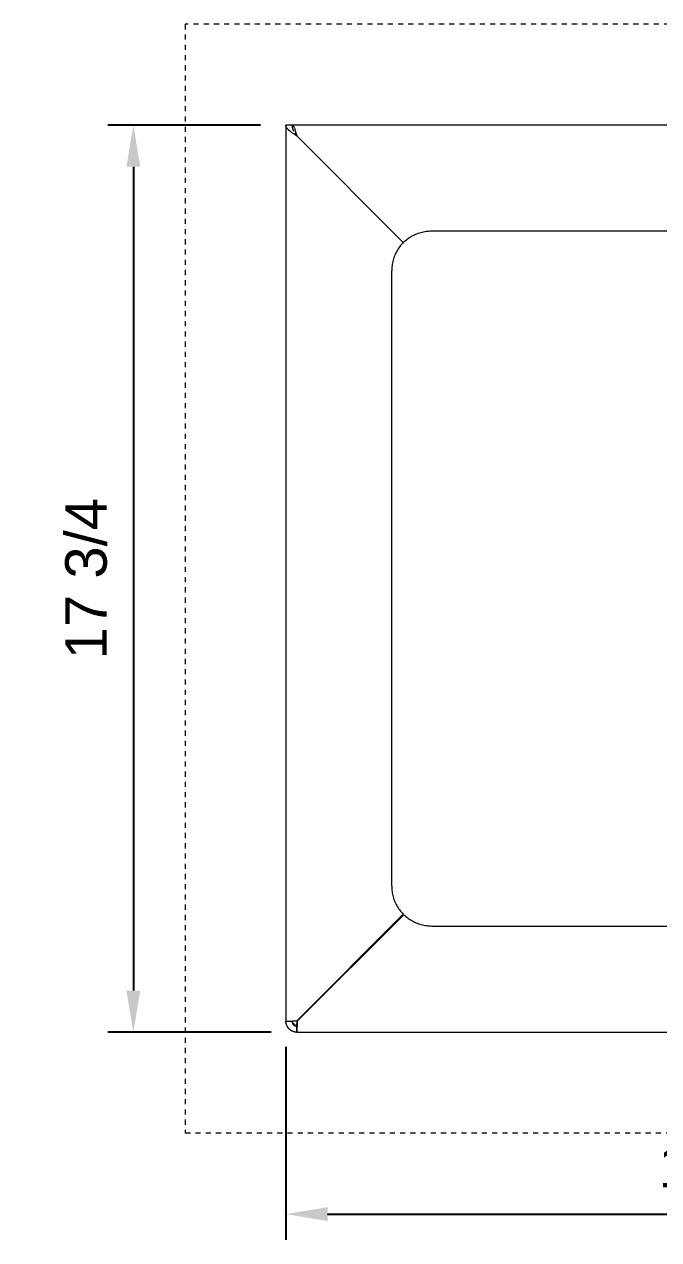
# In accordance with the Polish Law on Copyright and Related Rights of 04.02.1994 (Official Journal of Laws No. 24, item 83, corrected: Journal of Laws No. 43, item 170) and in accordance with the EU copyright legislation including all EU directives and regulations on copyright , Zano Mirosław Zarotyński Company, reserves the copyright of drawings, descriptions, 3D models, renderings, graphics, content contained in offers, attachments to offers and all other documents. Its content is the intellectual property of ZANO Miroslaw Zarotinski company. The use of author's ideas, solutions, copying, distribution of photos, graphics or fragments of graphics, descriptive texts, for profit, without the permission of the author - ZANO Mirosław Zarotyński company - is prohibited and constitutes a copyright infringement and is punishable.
# Model space of a CAD drawing. Header units: inches. Extents: x 1.4 to 100.8, y 1 to 65.9.
# Drawn here: x 1.41 to 13.82, y 0.99 to 24.74 of the extents above; entities that cross this region are included whole.
import ezdxf

# ---------------------------------------------------------------- set-up
doc = ezdxf.new("R2010")
doc.units = ezdxf.units.IN
doc.linetypes.add('HIDDEN', pattern=[1.905, 1.27, -0.635])
for name, color, linetype, lineweight in [('ZANO_R', 7, 'Continuous', 0), ('ZANO_R_przerywana', 250, 'HIDDEN', 0), ('ZANO_W', 1, 'Continuous', 0)]:
    doc.layers.add(name, color=color, linetype=linetype, lineweight=lineweight)
doc.styles.get("Standard").update_dxf_attribs({"font": 'arial.ttf'})
doc.dimstyles.new('amerykanie', dxfattribs={"dimtxt": 50, "dimasz": 50, "dimexe": 0.5, "dimexo": 0.5, "dimgap": 1, "dimtad": 1, "dimdec": 0, "dimzin": 0, "dimlunit": 5, "dimtxsty": 'Standard', "dimcen": 0.09, "dimclrd": 1, "dimclre": 1, "dimclrt": 1, "dimazin": 0, "dimtfac": 1, "dimtdec": 0, "dimtmove": 0, "dimatfit": 3, "dimfxl": 1, "dimtzin": 0, "dimarcsym": 1})

# ---------------------------------------------------------------- blocks, each defined once
blk = doc.blocks.new('*D358')
at = {"layer": 'ZANO_W', "color": 1, "lineweight": -2}
for p, q in [((6.028, 22.768), (3.045, 22.768)), ((3.545, 21.955), (3.545, 5.858)), ((6.241, 5.045), (3.045, 5.045))]:
    blk.add_line(p, q, dxfattribs=at)
at = {"layer": 'ZANO_W', "color": 1}
for points in [[(3.68, 21.955), (3.409, 21.955), (3.545, 22.768)], [(3.409, 5.858), (3.68, 5.858), (3.545, 5.045)]]:
    blk.add_solid(points, dxfattribs=at)
at = {"layer": 'ZANO_W', "color": 1, "insert": (2.624, 13.906), "char_height": 0.8125, "attachment_point": 5, "rotation": 90}
blk.add_mtext('17 3/4', dxfattribs=at)
blk = doc.blocks.new('*D359')
at = {"layer": 'ZANO_W', "color": 1, "lineweight": -2}
for p, q in [((6.528, 4.758), (6.528, 0.991)), ((24.251, 4.758), (24.251, 0.991)), ((7.341, 1.491), (23.438, 1.491))]:
    blk.add_line(p, q, dxfattribs=at)
at = {"layer": 'ZANO_W', "color": 1}
for points in [[(7.341, 1.626), (7.341, 1.355), (6.528, 1.491)], [(23.438, 1.355), (23.438, 1.626), (24.251, 1.491)]]:
    blk.add_solid(points, dxfattribs=at)
at = {"layer": 'ZANO_W', "color": 1, "insert": (15.39, 2.411), "char_height": 0.8125, "attachment_point": 5}
blk.add_mtext('17 3/4', dxfattribs=at)

msp = doc.modelspace()

# ---------------------------------------------------------------- linework, layer by layer
at = {"layer": 'ZANO_R'}
for p, q in [((6.64649, 22.76762), (6.52834, 22.76762)), ((6.52844, 22.76434), (6.52834, 22.76762)), ((6.64649, 22.76762), (6.52834, 22.76762)), ((6.52844, 22.76434), (6.52834, 22.76762)), ((6.52834, 22.76594), (6.52834, 5.25802)), ((6.52834, 22.76594), (6.52834, 5.25802)), ((6.52866, 22.76107), (6.52844, 22.76434)), ((6.52866, 22.76107), (6.52844, 22.76434)), ((6.52898, 22.75781), (6.52866, 22.76107)), ((6.52898, 22.75781), (6.52866, 22.76107)), ((6.52941, 22.75456), (6.52898, 22.75781)), ((6.52941, 22.75456), (6.52898, 22.75781)), ((6.52994, 22.75132), (6.52941, 22.75456)), ((6.52994, 22.75132), (6.52941, 22.75456)), ((6.53058, 22.74811), (6.52994, 22.75132)), ((6.53058, 22.74811), (6.52994, 22.75132)), ((6.53132, 22.74492), (6.53058, 22.74811)), ((6.53132, 22.74492), (6.53058, 22.74811)), ((6.53217, 22.74175), (6.53132, 22.74492)), ((6.53217, 22.74175), (6.53132, 22.74492)), ((6.53312, 22.73862), (6.53217, 22.74175)), ((6.53312, 22.73862), (6.53217, 22.74175)), ((6.53418, 22.73551), (6.53312, 22.73862)), ((6.53418, 22.73551), (6.53312, 22.73862)), ((6.53534, 22.73245), (6.53418, 22.73551)), ((6.53534, 22.73245), (6.53418, 22.73551)), ((6.53659, 22.72942), (6.53534, 22.73245)), ((6.53659, 22.72942), (6.53534, 22.73245)), ((6.53795, 22.72644), (6.53659, 22.72942)), ((6.53795, 22.72644), (6.53659, 22.72942)), ((6.5394, 22.7235), (6.53795, 22.72644)), ((6.5394, 22.7235), (6.53795, 22.72644)), ((6.54095, 22.72061), (6.5394, 22.7235)), ((6.54095, 22.72061), (6.5394, 22.7235)), ((6.54259, 22.71777), (6.54095, 22.72061)), ((6.54259, 22.71777), (6.54095, 22.72061)), ((6.54453, 22.71445), (6.54259, 22.71777)), ((6.54453, 22.71445), (6.54259, 22.71777)), ((6.54853, 22.70834), (6.54453, 22.71445)), ((6.54853, 22.70834), (6.54453, 22.71445)), ((6.55272, 22.70237), (6.54853, 22.70834)), ((6.55272, 22.70237), (6.54853, 22.70834)), ((6.55709, 22.69653), (6.55272, 22.70237)), ((6.55709, 22.69653), (6.55272, 22.70237)), ((6.56165, 22.69082), (6.55709, 22.69653)), ((6.56165, 22.69082), (6.55709, 22.69653)), ((6.56638, 22.68527), (6.56165, 22.69082)), ((6.56638, 22.68527), (6.56165, 22.69082)), ((6.57129, 22.67986), (6.56638, 22.68527)), ((6.57129, 22.67986), (6.56638, 22.68527)), ((6.57636, 22.67461), (6.57129, 22.67986)), ((6.57636, 22.67461), (6.57129, 22.67986)), ((6.58159, 22.66953), (6.57636, 22.67461)), ((6.58159, 22.66953), (6.57636, 22.67461)), ((6.58698, 22.6646), (6.58159, 22.66953)), ((6.58698, 22.6646), (6.58159, 22.66953)), ((6.59063, 22.66128), (6.58698, 22.66461)), ((6.59063, 22.66128), (6.58698, 22.66461)), ((6.62285, 22.6347), (6.59063, 22.66128)), ((6.62285, 22.6347), (6.59063, 22.66128)), ((6.63844, 22.62308), (6.62285, 22.6347)), ((6.63844, 22.62308), (6.62285, 22.6347)), ((6.64773, 22.61642), (6.63844, 22.62308)), ((6.64773, 22.61642), (6.63844, 22.62308)), ((6.64649, 22.76762), (6.64679, 22.76761)), ((6.64649, 22.76762), (6.64687, 22.75935)), ((6.64649, 22.76762), (6.64679, 22.76761)), ((6.64649, 22.76762), (6.64687, 22.75935)), ((6.64679, 22.76761), (6.64709, 22.76761)), ((6.64679, 22.76761), (6.64709, 22.76761)), ((6.64687, 22.75935), (6.64752, 22.7511)), ((6.64687, 22.75935), (6.64752, 22.7511)), ((6.64709, 22.76761), (6.64738, 22.76759)), ((6.64709, 22.76761), (6.64738, 22.76759)), ((24.03794, 22.76762), (6.64723, 22.76762)), ((24.03794, 22.76762), (6.64723, 22.76762)), ((6.64738, 22.76759), (6.64768, 22.76757)), ((6.64738, 22.76759), (6.64768, 22.76757)), ((6.64752, 22.7511), (6.64845, 22.74287)), ((6.64752, 22.7511), (6.64845, 22.74287)), ((6.64768, 22.76757), (6.64828, 22.76752)), ((6.64768, 22.76757), (6.64828, 22.76752)), ((6.65962, 22.60812), (6.64773, 22.61642)), ((6.65962, 22.60812), (6.64773, 22.61642)), ((6.64828, 22.76752), (6.64887, 22.76745)), ((6.64828, 22.76752), (6.64887, 22.76745)), ((6.64845, 22.74287), (6.64965, 22.73468)), ((6.64845, 22.74287), (6.64965, 22.73468)), ((6.64887, 22.76745), (6.64946, 22.76736)), ((6.64887, 22.76745), (6.64946, 22.76736)), ((6.64946, 22.76736), (6.65005, 22.76724)), ((6.64946, 22.76736), (6.65005, 22.76724)), ((6.64965, 22.73468), (6.65112, 22.72654)), ((6.64965, 22.73468), (6.65112, 22.72654)), ((6.65005, 22.76724), (6.65064, 22.76711)), ((6.65005, 22.76724), (6.65064, 22.76711)), ((6.65064, 22.76711), (6.65121, 22.76696)), ((6.65064, 22.76711), (6.65121, 22.76696)), ((6.65112, 22.72654), (6.65286, 22.71845)), ((6.65112, 22.72654), (6.65286, 22.71845)), ((6.65121, 22.76696), (6.65156, 22.76686)), ((6.65121, 22.76696), (6.65156, 22.76686)), ((6.65156, 22.76686), (6.65191, 22.76675)), ((6.65156, 22.76686), (6.65191, 22.76675)), ((6.65191, 22.76675), (6.65225, 22.76664)), ((6.65191, 22.76675), (6.65225, 22.76664)), ((6.65225, 22.76664), (6.6526, 22.76652)), ((6.65225, 22.76664), (6.6526, 22.76652)), ((6.6526, 22.76652), (6.65328, 22.76626)), ((6.6526, 22.76652), (6.65328, 22.76626)), ((6.65286, 22.71845), (6.65487, 22.71042)), ((6.65286, 22.71845), (6.65487, 22.71042)), ((6.65328, 22.76626), (6.65395, 22.76598)), ((6.65328, 22.76626), (6.65395, 22.76598)), ((6.65395, 22.76598), (6.65461, 22.76568)), ((6.65395, 22.76598), (6.65461, 22.76568)), ((6.65461, 22.76568), (6.65526, 22.76536)), ((6.65461, 22.76568), (6.65526, 22.76536)), ((6.65487, 22.71042), (6.65715, 22.70246)), ((6.65487, 22.71042), (6.65715, 22.70246)), ((6.65526, 22.76536), (6.6559, 22.76502)), ((6.65526, 22.76536), (6.6559, 22.76502)), ((6.6559, 22.76502), (6.65653, 22.76466)), ((6.6559, 22.76502), (6.65653, 22.76466)), ((6.65653, 22.76466), (6.65716, 22.76428)), ((6.65653, 22.76466), (6.65716, 22.76428)), ((6.65715, 22.70246), (6.65968, 22.69458)), ((6.65715, 22.70246), (6.65968, 22.69458)), ((6.65716, 22.76428), (6.65777, 22.76389)), ((6.65716, 22.76428), (6.65777, 22.76389)), ((6.65777, 22.76389), (6.65838, 22.76348)), ((6.65777, 22.76389), (6.65838, 22.76348)), ((6.65838, 22.76348), (6.65897, 22.76306)), ((6.65838, 22.76348), (6.65897, 22.76306)), ((6.65897, 22.76306), (6.65956, 22.76262)), ((6.65897, 22.76306), (6.65956, 22.76262)), ((6.65956, 22.76262), (6.66013, 22.76217)), ((6.65956, 22.76262), (6.66013, 22.76217)), ((6.69952, 22.58153), (6.65962, 22.60812)), ((6.69952, 22.58153), (6.65962, 22.60812)), ((6.65968, 22.69458), (6.66248, 22.68679)), ((6.65968, 22.69458), (6.66248, 22.68679)), ((6.66013, 22.76217), (6.6607, 22.76171)), ((6.66013, 22.76217), (6.6607, 22.76171)), ((6.6607, 22.76171), (6.66126, 22.76124)), ((6.6607, 22.76171), (6.66126, 22.76124)), ((6.66126, 22.76124), (6.66197, 22.76062)), ((6.66126, 22.76124), (6.66197, 22.76062)), ((6.66197, 22.76062), (6.66266, 22.75998)), ((6.66197, 22.76062), (6.66266, 22.75998)), ((6.66248, 22.68679), (6.66553, 22.6791)), ((6.66248, 22.68679), (6.66553, 22.6791)), ((6.66266, 22.75998), (6.66335, 22.75933)), ((6.66266, 22.75998), (6.66335, 22.75933)), ((6.66335, 22.75933), (6.66401, 22.75866)), ((6.66335, 22.75933), (6.66401, 22.75866)), ((6.66401, 22.75866), (6.66467, 22.75798)), ((6.66401, 22.75866), (6.66467, 22.75798)), ((6.66467, 22.75798), (6.66531, 22.75729)), ((6.66467, 22.75798), (6.66531, 22.75729)), ((6.66531, 22.75729), (6.66657, 22.75588)), ((6.66531, 22.75729), (6.66657, 22.75588)), ((6.66553, 22.6791), (6.66884, 22.67151)), ((6.66553, 22.6791), (6.66884, 22.67151)), ((6.66657, 22.75588), (6.66797, 22.75421)), ((6.66657, 22.75588), (6.66797, 22.75421)), ((6.66797, 22.75421), (6.66932, 22.75249)), ((6.66797, 22.75421), (6.66932, 22.75249)), ((6.66884, 22.67151), (6.6724, 22.66404)), ((6.66884, 22.67151), (6.6724, 22.66404)), ((6.66932, 22.75249), (6.67062, 22.75074)), ((6.66932, 22.75249), (6.67062, 22.75074)), ((6.67062, 22.75074), (6.67189, 22.74895)), ((6.67062, 22.75074), (6.67189, 22.74895)), ((6.67189, 22.74895), (6.67328, 22.74688)), ((6.67189, 22.74895), (6.67328, 22.74688)), ((6.6724, 22.66404), (6.6762, 22.65669)), ((6.6724, 22.66404), (6.6762, 22.65669)), ((6.67328, 22.74688), (6.67463, 22.74477)), ((6.67328, 22.74688), (6.67463, 22.74477)), ((6.67463, 22.74477), (6.67721, 22.74049)), ((6.67463, 22.74477), (6.67721, 22.74049)), ((6.6762, 22.65669), (6.68025, 22.64947)), ((6.6762, 22.65669), (6.68025, 22.64947)), ((6.67721, 22.74049), (6.68008, 22.73532)), ((6.67721, 22.74049), (6.68008, 22.73532)), ((6.68008, 22.73532), (6.6828, 22.73006)), ((6.68008, 22.73532), (6.6828, 22.73006)), ((6.6828, 22.73006), (6.68538, 22.72473)), ((6.6828, 22.73006), (6.68538, 22.72473)), ((6.68538, 22.72473), (6.68784, 22.71934)), ((6.68538, 22.72473), (6.68784, 22.71934)), ((6.68784, 22.71934), (6.69082, 22.71245)), ((6.68784, 22.71934), (6.69082, 22.71245)), ((6.69082, 22.71245), (6.69368, 22.7055)), ((6.69082, 22.71245), (6.69368, 22.7055)), ((6.69368, 22.7055), (6.69906, 22.69147)), ((6.69368, 22.7055), (6.69906, 22.69147)), ((6.69906, 22.69147), (6.70515, 22.67431)), ((6.69906, 22.69147), (6.70515, 22.67431)), ((6.71495, 22.57158), (6.69952, 22.58153)), ((6.71495, 22.57158), (6.69952, 22.58153)), ((6.74101, 22.55495), (6.70375, 22.6098)), ((6.74101, 22.55495), (6.70375, 22.6098)), ((6.70515, 22.67431), (6.71088, 22.65703)), ((6.70515, 22.67431), (6.71088, 22.65703)), ((6.71088, 22.65703), (6.72388, 22.61468)), ((6.71088, 22.65703), (6.72388, 22.61468)), ((6.73057, 22.56159), (6.71495, 22.57158)), ((6.73057, 22.56159), (6.71495, 22.57158)), ((6.72388, 22.61468), (6.74101, 22.55495)), ((6.72388, 22.61468), (6.74101, 22.55495)), ((6.74101, 22.55495), (6.73057, 22.56159)), ((6.74101, 22.55495), (6.73057, 22.56159)), ((6.74101, 22.55495), (8.82248, 20.47347)), ((6.74101, 22.55495), (8.82248, 20.47347)), ((9.1139, 20.65539), (9.13917, 20.6638)), ((9.1139, 20.65539), (9.13917, 20.6638)), ((9.13917, 20.6638), (9.16472, 20.67135)), ((9.13917, 20.6638), (9.16472, 20.67135)), ((9.16472, 20.67135), (9.19051, 20.67804)), ((9.16472, 20.67135), (9.19051, 20.67804)), ((9.19051, 20.67804), (9.2165, 20.68385)), ((9.19051, 20.67804), (9.2165, 20.68385)), ((9.2165, 20.68385), (9.24268, 20.68877)), ((9.2165, 20.68385), (9.24268, 20.68877)), ((9.24268, 20.68877), (9.26901, 20.69281)), ((9.24268, 20.68877), (9.26901, 20.69281)), ((9.26901, 20.69281), (9.29547, 20.69596)), ((9.26901, 20.69281), (9.29547, 20.69596)), ((9.29547, 20.69596), (9.32201, 20.69821)), ((9.29547, 20.69596), (9.32201, 20.69821)), ((9.32201, 20.69821), (9.34861, 20.69956)), ((9.32201, 20.69821), (9.34861, 20.69956)), ((9.34861, 20.69956), (9.37525, 20.70001)), ((9.34861, 20.69956), (9.37525, 20.70001)), ((9.37525, 20.70001), (21.39541, 20.70001)), ((9.37525, 20.70001), (21.39541, 20.70001)), ((8.7864, 20.43428), (8.76938, 20.41379)), ((8.7864, 20.43428), (8.76938, 20.41379)), ((8.80411, 20.45418), (8.7864, 20.43428)), ((8.80411, 20.45418), (8.7864, 20.43428)), ((8.82248, 20.47347), (8.80411, 20.45418)), ((8.82248, 20.47347), (8.80411, 20.45418)), ((8.82248, 20.47347), (8.84177, 20.49184)), ((8.82248, 20.47347), (8.84177, 20.49184)), ((8.84177, 20.49184), (8.86167, 20.50955)), ((8.84177, 20.49184), (8.86167, 20.50955)), ((8.86167, 20.50955), (8.88216, 20.52658)), ((8.86167, 20.50955), (8.88216, 20.52658)), ((8.88216, 20.52658), (8.90321, 20.5429)), ((8.88216, 20.52658), (8.90321, 20.5429)), ((8.90321, 20.5429), (8.92481, 20.5585)), ((8.90321, 20.5429), (8.92481, 20.5585)), ((8.92481, 20.5585), (8.94691, 20.57336)), ((8.92481, 20.5585), (8.94691, 20.57336)), ((8.94691, 20.57336), (8.96951, 20.58747)), ((8.94691, 20.57336), (8.96951, 20.58747)), ((8.96951, 20.58747), (8.99257, 20.6008)), ((8.96951, 20.58747), (8.99257, 20.6008)), ((8.99257, 20.6008), (9.01607, 20.61335)), ((8.99257, 20.6008), (9.01607, 20.61335)), ((9.01607, 20.61335), (9.03998, 20.62509)), ((9.01607, 20.61335), (9.03998, 20.62509)), ((9.03998, 20.62509), (9.06427, 20.63602)), ((9.03998, 20.62509), (9.06427, 20.63602)), ((9.06427, 20.63602), (9.08892, 20.64613)), ((9.06427, 20.63602), (9.08892, 20.64613)), ((9.08892, 20.64613), (9.1139, 20.65539)), ((9.08892, 20.64613), (9.1139, 20.65539)), ((8.64983, 20.20703), (8.64057, 20.18206)), ((8.64983, 20.20703), (8.64057, 20.18206)), ((8.65993, 20.23168), (8.64983, 20.20703)), ((8.65993, 20.23168), (8.64983, 20.20703)), ((8.67086, 20.25597), (8.65993, 20.23168)), ((8.67086, 20.25597), (8.65993, 20.23168)), ((8.68261, 20.27988), (8.67086, 20.25597)), ((8.68261, 20.27988), (8.67086, 20.25597)), ((8.69515, 20.30338), (8.68261, 20.27988)), ((8.69515, 20.30338), (8.68261, 20.27988)), ((8.70849, 20.32644), (8.69515, 20.30338)), ((8.70849, 20.32644), (8.69515, 20.30338)), ((8.72259, 20.34904), (8.70849, 20.32644)), ((8.72259, 20.34904), (8.70849, 20.32644)), ((8.73745, 20.37115), (8.72259, 20.34904)), ((8.73745, 20.37115), (8.72259, 20.34904)), ((8.75306, 20.39274), (8.73745, 20.37115)), ((8.75306, 20.39274), (8.73745, 20.37115)), ((8.76938, 20.41379), (8.75306, 20.39274)), ((8.76938, 20.41379), (8.75306, 20.39274)), ((8.59639, 19.94734), (8.59594, 19.92071)), ((8.59639, 19.94734), (8.59594, 19.92071)), ((8.59775, 19.97395), (8.59639, 19.94734)), ((8.59775, 19.97395), (8.59639, 19.94734)), ((8.6, 20.00049), (8.59775, 19.97395)), ((8.6, 20.00049), (8.59775, 19.97395)), ((8.60314, 20.02694), (8.6, 20.00049)), ((8.60314, 20.02694), (8.6, 20.00049)), ((8.60718, 20.05327), (8.60314, 20.02694)), ((8.60718, 20.05327), (8.60314, 20.02694)), ((8.61211, 20.07945), (8.60718, 20.05327)), ((8.61211, 20.07945), (8.60718, 20.05327)), ((8.61792, 20.10545), (8.61211, 20.07945)), ((8.61792, 20.10545), (8.61211, 20.07945)), ((8.6246, 20.13123), (8.61792, 20.10545)), ((8.6246, 20.13123), (8.61792, 20.10545)), ((8.63215, 20.15678), (8.6246, 20.13123)), ((8.63215, 20.15678), (8.6246, 20.13123)), ((8.64057, 20.18206), (8.63215, 20.15678)), ((8.64057, 20.18206), (8.63215, 20.15678)), ((8.59594, 7.90055), (8.59594, 19.92071)), ((8.59594, 7.90055), (8.59594, 19.92071)), ((8.59594, 7.90055), (8.59639, 7.87391)), ((8.59594, 7.90055), (8.59639, 7.87391)), ((8.59639, 7.87391), (8.59775, 7.84731)), ((8.59639, 7.87391), (8.59775, 7.84731)), ((8.59775, 7.84731), (8.6, 7.82077)), ((8.59775, 7.84731), (8.6, 7.82077)), ((8.6, 7.82077), (8.60314, 7.79431)), ((8.6, 7.82077), (8.60314, 7.79431)), ((8.60314, 7.79431), (8.60718, 7.76798)), ((8.60314, 7.79431), (8.60718, 7.76798)), ((8.60718, 7.76798), (8.61211, 7.7418)), ((8.60718, 7.76798), (8.61211, 7.7418)), ((8.61211, 7.7418), (8.61792, 7.71581)), ((8.61211, 7.7418), (8.61792, 7.71581)), ((8.61792, 7.71581), (8.6246, 7.69002)), ((8.61792, 7.71581), (8.6246, 7.69002)), ((8.6246, 7.69002), (8.63215, 7.66447)), ((8.6246, 7.69002), (8.63215, 7.66447)), ((8.63215, 7.66447), (8.64057, 7.6392)), ((8.63215, 7.66447), (8.64057, 7.6392)), ((8.64057, 7.6392), (8.64983, 7.61422)), ((8.64057, 7.6392), (8.64983, 7.61422)), ((8.64983, 7.61422), (8.65993, 7.58957)), ((8.64983, 7.61422), (8.65993, 7.58957)), ((8.65993, 7.58957), (8.67086, 7.56528)), ((8.65993, 7.58957), (8.67086, 7.56528)), ((8.67086, 7.56528), (8.68261, 7.54137)), ((8.67086, 7.56528), (8.68261, 7.54137)), ((8.68261, 7.54137), (8.69515, 7.51787)), ((8.68261, 7.54137), (8.69515, 7.51787)), ((8.69515, 7.51787), (8.70849, 7.49481)), ((8.69515, 7.51787), (8.70849, 7.49481)), ((8.70849, 7.49481), (8.72259, 7.47221)), ((8.70849, 7.49481), (8.72259, 7.47221)), ((8.72259, 7.47221), (8.73745, 7.45011)), ((8.72259, 7.47221), (8.73745, 7.45011)), ((8.73745, 7.45011), (8.75306, 7.42851)), ((8.73745, 7.45011), (8.75306, 7.42851)), ((8.75306, 7.42851), (8.76938, 7.40746)), ((8.75306, 7.42851), (8.76938, 7.40746)), ((8.76938, 7.40746), (8.7864, 7.38697)), ((8.76938, 7.40746), (8.7864, 7.38697)), ((8.7864, 7.38697), (8.80411, 7.36707)), ((8.7864, 7.38697), (8.80411, 7.36707)), ((8.80411, 7.36707), (8.82248, 7.34778)), ((8.80411, 7.36707), (8.82248, 7.34778)), ((8.82248, 7.34778), (6.74101, 5.26631)), ((8.82248, 7.34778), (6.74101, 5.26631)), ((6.74936, 5.25795), (8.83084, 7.33943)), ((6.74936, 5.25795), (8.83084, 7.33943)), ((8.64714, 7.16409), (8.63879, 7.16409)), ((8.64714, 7.16409), (8.63879, 7.16409)), ((8.64754, 7.15613), (8.64714, 7.16409)), ((8.64754, 7.15613), (8.64714, 7.16409)), ((8.85013, 7.32106), (8.83084, 7.33943)), ((8.85013, 7.32106), (8.83084, 7.33943)), ((8.87003, 7.30335), (8.85013, 7.32106)), ((8.87003, 7.30335), (8.85013, 7.32106)), ((8.89052, 7.28632), (8.87003, 7.30335)), ((8.89052, 7.28632), (8.87003, 7.30335)), ((8.91157, 7.27), (8.89052, 7.28632)), ((8.91157, 7.27), (8.89052, 7.28632)), ((8.93316, 7.2544), (8.91157, 7.27)), ((8.93316, 7.2544), (8.91157, 7.27)), ((8.95527, 7.23954), (8.93316, 7.2544)), ((8.95527, 7.23954), (8.93316, 7.2544)), ((8.97787, 7.22543), (8.95527, 7.23954)), ((8.97787, 7.22543), (8.95527, 7.23954)), ((9.00093, 7.2121), (8.97787, 7.22543)), ((9.00093, 7.2121), (8.97787, 7.22543)), ((9.02443, 7.19955), (9.00093, 7.2121)), ((9.02443, 7.19955), (9.00093, 7.2121)), ((9.04834, 7.18781), (9.02443, 7.19955)), ((9.04834, 7.18781), (9.02443, 7.19955)), ((9.07263, 7.17688), (9.04834, 7.18781)), ((9.07263, 7.17688), (9.04834, 7.18781)), ((9.09728, 7.16677), (9.07263, 7.17688)), ((9.09728, 7.16677), (9.07263, 7.17688)), ((9.12225, 7.15751), (9.09728, 7.16677)), ((9.12225, 7.15751), (9.09728, 7.16677)), ((9.14753, 7.1491), (9.12225, 7.15751)), ((9.14753, 7.1491), (9.12225, 7.15751)), ((9.17307, 7.14155), (9.14753, 7.1491)), ((9.17307, 7.14155), (9.14753, 7.1491)), ((9.19886, 7.13486), (9.17307, 7.14155)), ((9.19886, 7.13486), (9.17307, 7.14155)), ((9.22486, 7.12905), (9.19886, 7.13486)), ((9.22486, 7.12905), (9.19886, 7.13486)), ((9.25104, 7.12412), (9.22486, 7.12905)), ((9.25104, 7.12412), (9.22486, 7.12905)), ((9.27737, 7.12009), (9.25104, 7.12412)), ((9.27737, 7.12009), (9.25104, 7.12412)), ((8.43877, 6.96407), (8.44148, 6.96121)), ((8.43877, 6.96407), (8.44148, 6.96121)), ((8.44148, 6.96121), (8.44426, 6.95842)), ((8.44148, 6.96121), (8.44426, 6.95842)), ((8.44426, 6.95842), (8.44712, 6.95571)), ((8.44426, 6.95842), (8.44712, 6.95571)), ((8.49611, 7.01807), (8.49456, 7.01985)), ((8.49611, 7.01807), (8.49456, 7.01985)), ((8.4959, 7.0212), (8.49714, 7.01697)), ((8.4959, 7.0212), (8.49714, 7.01697)), ((8.49773, 7.01635), (8.49611, 7.01807)), ((8.49773, 7.01635), (8.49611, 7.01807)), ((8.4994, 7.01467), (8.49773, 7.01635)), ((8.4994, 7.01467), (8.49773, 7.01635)), ((8.50113, 7.01306), (8.4994, 7.01467)), ((8.50113, 7.01306), (8.4994, 7.01467)), ((8.50291, 7.0115), (8.50113, 7.01306)), ((8.50291, 7.0115), (8.50113, 7.01306)), ((8.50845, 7.02541), (8.50504, 7.03034)), ((8.50845, 7.02541), (8.50504, 7.03034)), ((8.512, 7.02059), (8.50845, 7.02541)), ((8.512, 7.02059), (8.50845, 7.02541)), ((8.53994, 7.05967), (8.53722, 7.06252)), ((8.53994, 7.05967), (8.53722, 7.06252)), ((8.54272, 7.05688), (8.53994, 7.05967)), ((8.54272, 7.05688), (8.53994, 7.05967)), ((8.54558, 7.05417), (8.54272, 7.05688)), ((8.54558, 7.05417), (8.54272, 7.05688)), ((8.59301, 7.11831), (8.59457, 7.11653)), ((8.59301, 7.11831), (8.59457, 7.11653)), ((8.59457, 7.11653), (8.59619, 7.1148)), ((8.59457, 7.11653), (8.59619, 7.1148)), ((8.59619, 7.1148), (8.59786, 7.11313)), ((8.59619, 7.1148), (8.59786, 7.11313)), ((8.59786, 7.11313), (8.59959, 7.11151)), ((8.59786, 7.11313), (8.59959, 7.11151)), ((8.59959, 7.11151), (8.60137, 7.10996)), ((8.59959, 7.11151), (8.60137, 7.10996)), ((9.30382, 7.11694), (9.27737, 7.12009)), ((9.30382, 7.11694), (9.27737, 7.12009)), ((9.33036, 7.11469), (9.30382, 7.11694)), ((9.33036, 7.11469), (9.30382, 7.11694)), ((9.35697, 7.11334), (9.33036, 7.11469)), ((9.35697, 7.11334), (9.33036, 7.11469)), ((9.3836, 7.11289), (9.35697, 7.11334)), ((9.3836, 7.11289), (9.35697, 7.11334)), ((21.40376, 7.11289), (9.3836, 7.11289)), ((21.40376, 7.11289), (9.3836, 7.11289)), ((8.22181, 6.7304), (8.22181, 6.7471)), ((8.22181, 6.7304), (8.22181, 6.7471)), ((8.33995, 6.84855), (8.33995, 6.86525)), ((8.33995, 6.84855), (8.33995, 6.86525)), ((6.52834, 5.25795), (6.74101, 5.26631)), ((6.52834, 5.25795), (6.74101, 5.26631)), ((6.52834, 5.25795), (6.64649, 5.25795)), ((6.52846, 5.25069), (6.52834, 5.25795)), ((6.52834, 5.25795), (6.64649, 5.25795)), ((6.52846, 5.25069), (6.52834, 5.25795)), ((6.52883, 5.24344), (6.52846, 5.25069)), ((6.52883, 5.24344), (6.52846, 5.25069)), ((6.52945, 5.2362), (6.52883, 5.24344)), ((6.52945, 5.2362), (6.52883, 5.24344)), ((6.53032, 5.22899), (6.52945, 5.2362)), ((6.53032, 5.22899), (6.52945, 5.2362)), ((6.53143, 5.22182), (6.53032, 5.22899)), ((6.53143, 5.22182), (6.53032, 5.22899)), ((6.74101, 5.26631), (6.64649, 5.25795)), ((6.74101, 5.26631), (6.64649, 5.25795)), ((6.64649, 5.25795), (6.64654, 5.25472)), ((6.64649, 5.25795), (6.64654, 5.25472)), ((6.64652, 5.25654), (6.64655, 5.25591)), ((6.64652, 5.25654), (6.64655, 5.25591)), ((6.64654, 5.25472), (6.64671, 5.2515)), ((6.64654, 5.25472), (6.64671, 5.2515)), ((6.64655, 5.25591), (6.64659, 5.25528)), ((6.64655, 5.25591), (6.64659, 5.25528)), ((6.64659, 5.25528), (6.64664, 5.25465)), ((6.64659, 5.25528), (6.64664, 5.25465)), ((6.64664, 5.25465), (6.64671, 5.25402)), ((6.64664, 5.25465), (6.64671, 5.25402)), ((6.64671, 5.25402), (6.64678, 5.25339)), ((6.64671, 5.25402), (6.64678, 5.25339)), ((6.64671, 5.2515), (6.64698, 5.24829)), ((6.64671, 5.2515), (6.64698, 5.24829)), ((6.64678, 5.25339), (6.64687, 5.25277)), ((6.64678, 5.25339), (6.64687, 5.25277)), ((6.64687, 5.25277), (6.64707, 5.25152)), ((6.64687, 5.25277), (6.64707, 5.25152)), ((6.64698, 5.24829), (6.64737, 5.24508)), ((6.64698, 5.24829), (6.64737, 5.24508)), ((6.64707, 5.25152), (6.64732, 5.25028)), ((6.64707, 5.25152), (6.64732, 5.25028)), ((6.64732, 5.25028), (6.64761, 5.24906)), ((6.64732, 5.25028), (6.64761, 5.24906)), ((6.64737, 5.24508), (6.64786, 5.24189)), ((6.64737, 5.24508), (6.64786, 5.24189)), ((6.64761, 5.24906), (6.64794, 5.24784)), ((6.64761, 5.24906), (6.64794, 5.24784)), ((6.64786, 5.24189), (6.64846, 5.23872)), ((6.64786, 5.24189), (6.64846, 5.23872)), ((6.64794, 5.24784), (6.6483, 5.24663)), ((6.64794, 5.24784), (6.6483, 5.24663)), ((6.6483, 5.24663), (6.64873, 5.24537)), ((6.6483, 5.24663), (6.64873, 5.24537)), ((6.64846, 5.23872), (6.64917, 5.23557)), ((6.64846, 5.23872), (6.64917, 5.23557)), ((6.64873, 5.24537), (6.64919, 5.24414)), ((6.64873, 5.24537), (6.64919, 5.24414)), ((6.64917, 5.23557), (6.64999, 5.23245)), ((6.64917, 5.23557), (6.64999, 5.23245)), ((6.64919, 5.24414), (6.64968, 5.24291)), ((6.64919, 5.24414), (6.64968, 5.24291)), ((6.64968, 5.24291), (6.65022, 5.2417)), ((6.64968, 5.24291), (6.65022, 5.2417)), ((6.64999, 5.23245), (6.65092, 5.22936)), ((6.64999, 5.23245), (6.65092, 5.22936)), ((6.65022, 5.2417), (6.65078, 5.2405)), ((6.65022, 5.2417), (6.65078, 5.2405)), ((6.65078, 5.2405), (6.65138, 5.23932)), ((6.65078, 5.2405), (6.65138, 5.23932)), ((6.65092, 5.22936), (6.65194, 5.2263)), ((6.65092, 5.22936), (6.65194, 5.2263)), ((6.65138, 5.23932), (6.652, 5.23816)), ((6.65138, 5.23932), (6.652, 5.23816)), ((6.65194, 5.2263), (6.65308, 5.22328)), ((6.65194, 5.2263), (6.65308, 5.22328)), ((6.652, 5.23816), (6.65266, 5.237)), ((6.652, 5.23816), (6.65266, 5.237)), ((6.65266, 5.237), (6.65341, 5.23574)), ((6.65266, 5.237), (6.65341, 5.23574)), ((6.65341, 5.23574), (6.6542, 5.23449)), ((6.65341, 5.23574), (6.6542, 5.23449)), ((6.6542, 5.23449), (6.65502, 5.23326)), ((6.6542, 5.23449), (6.65502, 5.23326)), ((6.65502, 5.23326), (6.65586, 5.23205)), ((6.65502, 5.23326), (6.65586, 5.23205)), ((6.65586, 5.23205), (6.65673, 5.23086)), ((6.65586, 5.23205), (6.65673, 5.23086)), ((6.65673, 5.23086), (6.65762, 5.22968)), ((6.65673, 5.23086), (6.65762, 5.22968)), ((6.65762, 5.22968), (6.65946, 5.22738)), ((6.65762, 5.22968), (6.65946, 5.22738)), ((6.65946, 5.22738), (6.6606, 5.22604)), ((6.65946, 5.22738), (6.6606, 5.22604)), ((6.6606, 5.22604), (6.66176, 5.22472)), ((6.6606, 5.22604), (6.66176, 5.22472)), ((6.66176, 5.22472), (6.66414, 5.22214)), ((6.66176, 5.22472), (6.66414, 5.22214)), ((6.74936, 5.25795), (6.74101, 5.04528)), ((6.74936, 5.25795), (6.74101, 5.04528)), ((6.74255, 5.16737), (6.74936, 5.25795)), ((6.74255, 5.16737), (6.74936, 5.25795)), ((6.53279, 5.21468), (6.53143, 5.22182)), ((6.53279, 5.21468), (6.53143, 5.22182)), ((6.53439, 5.2076), (6.53279, 5.21468)), ((6.53439, 5.2076), (6.53279, 5.21468)), ((6.53622, 5.20057), (6.53439, 5.2076)), ((6.53622, 5.20057), (6.53439, 5.2076)), ((6.5383, 5.19362), (6.53622, 5.20057)), ((6.5383, 5.19362), (6.53622, 5.20057)), ((6.54062, 5.18673), (6.5383, 5.19362)), ((6.54062, 5.18673), (6.5383, 5.19362)), ((6.54317, 5.17993), (6.54062, 5.18673)), ((6.54317, 5.17993), (6.54062, 5.18673)), ((6.54595, 5.17322), (6.54317, 5.17993)), ((6.54595, 5.17322), (6.54317, 5.17993)), ((6.54895, 5.16661), (6.54595, 5.17322)), ((6.54895, 5.16661), (6.54595, 5.17322)), ((6.55218, 5.16011), (6.54895, 5.16661)), ((6.55218, 5.16011), (6.54895, 5.16661)), ((6.55563, 5.15372), (6.55218, 5.16011)), ((6.55563, 5.15372), (6.55218, 5.16011)), ((6.5593, 5.14745), (6.55563, 5.15372)), ((6.5593, 5.14745), (6.55563, 5.15372)), ((6.56318, 5.14131), (6.5593, 5.14745)), ((6.56318, 5.14131), (6.5593, 5.14745)), ((6.56726, 5.13531), (6.56318, 5.14131)), ((6.56726, 5.13531), (6.56318, 5.14131)), ((6.57155, 5.12945), (6.56726, 5.13531)), ((6.57155, 5.12945), (6.56726, 5.13531)), ((6.57604, 5.12374), (6.57155, 5.12945)), ((6.57604, 5.12374), (6.57155, 5.12945)), ((6.58072, 5.11818), (6.57604, 5.12374)), ((6.58072, 5.11818), (6.57604, 5.12374)), ((6.58558, 5.11279), (6.58072, 5.11818)), ((6.58558, 5.11279), (6.58072, 5.11818)), ((6.59063, 5.10757), (6.58558, 5.11279)), ((6.59063, 5.10757), (6.58558, 5.11279)), ((6.59585, 5.10253), (6.59063, 5.10757)), ((6.59585, 5.10253), (6.59063, 5.10757)), ((6.60124, 5.09766), (6.59585, 5.10253)), ((6.60124, 5.09766), (6.59585, 5.10253)), ((6.60679, 5.09298), (6.60124, 5.09766)), ((6.60679, 5.09298), (6.60124, 5.09766)), ((6.6125, 5.0885), (6.60679, 5.09298)), ((6.6125, 5.0885), (6.60679, 5.09298)), ((6.61837, 5.08421), (6.6125, 5.0885)), ((6.61837, 5.08421), (6.6125, 5.0885)), ((6.62437, 5.08012), (6.61837, 5.08421)), ((6.62437, 5.08012), (6.61837, 5.08421)), ((6.63051, 5.07624), (6.62437, 5.08012)), ((6.63051, 5.07624), (6.62437, 5.08012)), ((6.63678, 5.07258), (6.63051, 5.07624)), ((6.63678, 5.07258), (6.63051, 5.07624)), ((6.64317, 5.06913), (6.63678, 5.07258)), ((6.64317, 5.06913), (6.63678, 5.07258)), ((6.64967, 5.0659), (6.64317, 5.06913)), ((6.64967, 5.0659), (6.64317, 5.06913)), ((6.65628, 5.06289), (6.64967, 5.0659)), ((6.65628, 5.06289), (6.64967, 5.0659)), ((6.65308, 5.22328), (6.65431, 5.22029)), ((6.65308, 5.22328), (6.65431, 5.22029)), ((6.65431, 5.22029), (6.65565, 5.21736)), ((6.65431, 5.22029), (6.65565, 5.21736)), ((6.65565, 5.21736), (6.65708, 5.21447)), ((6.65565, 5.21736), (6.65708, 5.21447)), ((6.66299, 5.06011), (6.65628, 5.06289)), ((6.66299, 5.06011), (6.65628, 5.06289)), ((6.65708, 5.21447), (6.65862, 5.21163)), ((6.65708, 5.21447), (6.65862, 5.21163)), ((6.65862, 5.21163), (6.66025, 5.20884)), ((6.65862, 5.21163), (6.66025, 5.20884)), ((6.66025, 5.20884), (6.66197, 5.20611)), ((6.66025, 5.20884), (6.66197, 5.20611)), ((6.66197, 5.20611), (6.66379, 5.20344)), ((6.66197, 5.20611), (6.66379, 5.20344)), ((6.66979, 5.05756), (6.66299, 5.06011)), ((6.66979, 5.05756), (6.66299, 5.06011)), ((6.66379, 5.20344), (6.66569, 5.20084)), ((6.66379, 5.20344), (6.66569, 5.20084)), ((6.66414, 5.22214), (6.6666, 5.21963)), ((6.66414, 5.22214), (6.6666, 5.21963)), ((6.66569, 5.20084), (6.66769, 5.1983)), ((6.66569, 5.20084), (6.66769, 5.1983)), ((6.6666, 5.21963), (6.66913, 5.21719)), ((6.6666, 5.21963), (6.66913, 5.21719)), ((6.66769, 5.1983), (6.66977, 5.19583)), ((6.66769, 5.1983), (6.66977, 5.19583)), ((6.66913, 5.21719), (6.67203, 5.21454)), ((6.66913, 5.21719), (6.67203, 5.21454)), ((6.66977, 5.19583), (6.67193, 5.19344)), ((6.66977, 5.19583), (6.67193, 5.19344)), ((6.67667, 5.05525), (6.66979, 5.05756)), ((6.67667, 5.05525), (6.66979, 5.05756)), ((6.67193, 5.19344), (6.67417, 5.19112)), ((6.67193, 5.19344), (6.67417, 5.19112)), ((6.67203, 5.21454), (6.67498, 5.21197)), ((6.67203, 5.21454), (6.67498, 5.21197)), ((6.67417, 5.19112), (6.67649, 5.18887)), ((6.67417, 5.19112), (6.67649, 5.18887)), ((6.67498, 5.21197), (6.67799, 5.20945)), ((6.67498, 5.21197), (6.67799, 5.20945)), ((6.67649, 5.18887), (6.67889, 5.18671)), ((6.67649, 5.18887), (6.67889, 5.18671)), ((6.68363, 5.05317), (6.67667, 5.05525)), ((6.68363, 5.05317), (6.67667, 5.05525)), ((6.67799, 5.20945), (6.68104, 5.207)), ((6.67799, 5.20945), (6.68104, 5.207)), ((6.67889, 5.18671), (6.68136, 5.18463)), ((6.67889, 5.18671), (6.68136, 5.18463)), ((6.68104, 5.207), (6.68483, 5.20407)), ((6.68104, 5.207), (6.68483, 5.20407)), ((6.68136, 5.18463), (6.68389, 5.18264)), ((6.68136, 5.18463), (6.68389, 5.18264)), ((6.74101, 5.16737), (6.68305, 5.18329)), ((6.74101, 5.16737), (6.68305, 5.18329)), ((6.69065, 5.05133), (6.68363, 5.05317)), ((6.69065, 5.05133), (6.68363, 5.05317)), ((6.68389, 5.18264), (6.6865, 5.18073)), ((6.68389, 5.18264), (6.6865, 5.18073)), ((6.68483, 5.20407), (6.68866, 5.20122)), ((6.68483, 5.20407), (6.68866, 5.20122)), ((6.6865, 5.18073), (6.68917, 5.17892)), ((6.6865, 5.18073), (6.68917, 5.17892)), ((6.68866, 5.20122), (6.69645, 5.19568)), ((6.68866, 5.20122), (6.69645, 5.19568)), ((6.68917, 5.17892), (6.6919, 5.17719)), ((6.68917, 5.17892), (6.6919, 5.17719)), ((6.69774, 5.04973), (6.69065, 5.05133)), ((6.69774, 5.04973), (6.69065, 5.05133)), ((6.6919, 5.17719), (6.69468, 5.17556)), ((6.6919, 5.17719), (6.69468, 5.17556)), ((6.69468, 5.17556), (6.69752, 5.17403)), ((6.69468, 5.17556), (6.69752, 5.17403)), ((6.69645, 5.19568), (6.7054, 5.18965)), ((6.69645, 5.19568), (6.7054, 5.18965)), ((6.69752, 5.17403), (6.70041, 5.17259)), ((6.69752, 5.17403), (6.70041, 5.17259)), ((6.70487, 5.04838), (6.69774, 5.04973)), ((6.70487, 5.04838), (6.69774, 5.04973)), ((6.70041, 5.17259), (6.70335, 5.17126)), ((6.70041, 5.17259), (6.70335, 5.17126)), ((6.70335, 5.17126), (6.70633, 5.17002)), ((6.70335, 5.17126), (6.70633, 5.17002)), ((6.71205, 5.04726), (6.70487, 5.04838)), ((6.71205, 5.04726), (6.70487, 5.04838)), ((6.7054, 5.18965), (6.74101, 5.16737)), ((6.7054, 5.18965), (6.74101, 5.16737)), ((6.70633, 5.17002), (6.70935, 5.16889)), ((6.70633, 5.17002), (6.70935, 5.16889)), ((6.70935, 5.16889), (6.71241, 5.16786)), ((6.70935, 5.16889), (6.71241, 5.16786)), ((6.71926, 5.0464), (6.71205, 5.04726)), ((6.71926, 5.0464), (6.71205, 5.04726)), ((6.71241, 5.16786), (6.71551, 5.16694)), ((6.71241, 5.16786), (6.71551, 5.16694)), ((6.71551, 5.16694), (6.71863, 5.16612)), ((6.71551, 5.16694), (6.71863, 5.16612)), ((6.71863, 5.16612), (6.72178, 5.16541)), ((6.71863, 5.16612), (6.72178, 5.16541)), ((6.72649, 5.04578), (6.71926, 5.0464)), ((6.72649, 5.04578), (6.71926, 5.0464)), ((6.72178, 5.16541), (6.72495, 5.16481)), ((6.72178, 5.16541), (6.72495, 5.16481)), ((6.72495, 5.16481), (6.72814, 5.16431)), ((6.72495, 5.16481), (6.72814, 5.16431)), ((6.73375, 5.04541), (6.72649, 5.04578)), ((6.73375, 5.04541), (6.72649, 5.04578)), ((6.72814, 5.16431), (6.73134, 5.16393)), ((6.72814, 5.16431), (6.73134, 5.16393)), ((6.73134, 5.16393), (6.73456, 5.16365)), ((6.73134, 5.16393), (6.73456, 5.16365)), ((6.74101, 5.04528), (6.73375, 5.04541)), ((6.74101, 5.04528), (6.73375, 5.04541)), ((6.73456, 5.16365), (6.73778, 5.16349)), ((6.73456, 5.16365), (6.73778, 5.16349)), ((6.73778, 5.16349), (6.74101, 5.16343)), ((6.73778, 5.16349), (6.74101, 5.16343)), ((6.74101, 5.16737), (6.74255, 5.16737)), ((6.74101, 5.16737), (6.74255, 5.16737)), ((6.74101, 5.04528), (6.74101, 5.16343)), ((6.74101, 5.04528), (6.74101, 5.16343)), ((6.74107, 5.04528), (24.13178, 5.04528)), ((6.74107, 5.04528), (24.13178, 5.04528))]:
    msp.add_line(p, q, dxfattribs=at)
at = {"layer": 'ZANO_R_przerywana', "ltscale": 0.05}
for p, q in [((26.21982, 24.73676), (4.55919, 24.73676)), ((4.55919, 24.73676), (4.55919, 3.07614)), ((4.55919, 3.07614), (26.21982, 3.07614))]:
    msp.add_line(p, q, dxfattribs=at)

# ---------------------------------------------------------------- dimensions: what is measured, and where the dimension line sits
at = {"layer": 'ZANO_W'}
dim = msp.add_linear_dim(base=(3.5448, 5.04528), p1=(6.52834, 22.76762), p2=(6.74107, 5.04528), angle=90, dimstyle='amerykanie', override={"dimtxt": 0.8125, "dimasz": 0.8125, "dimgap": 0.5, "dimdec": 4, "dimaunit": 1, "dimadec": 1, "dimtdec": 4, "dimtmove": 1, "dimfrac": 2}, dxfattribs=at)
dim.commit()
dim.dimension.update_dxf_attribs({"geometry": '*D358', "text_midpoint": (2.62441, 13.90645)})
dim = msp.add_linear_dim(base=(24.25067, 1.49069), p1=(6.52834, 5.25802), p2=(24.25067, 5.25802), dimstyle='amerykanie', override={"dimtxt": 0.8125, "dimasz": 0.8125, "dimgap": 0.5, "dimdec": 4, "dimaunit": 1, "dimadec": 1, "dimtdec": 4, "dimtmove": 1, "dimfrac": 2}, dxfattribs=at)
dim.commit()
dim.dimension.update_dxf_attribs({"geometry": '*D359', "text_midpoint": (15.38951, 2.41107)})

doc.saveas('drawing.dxf')
